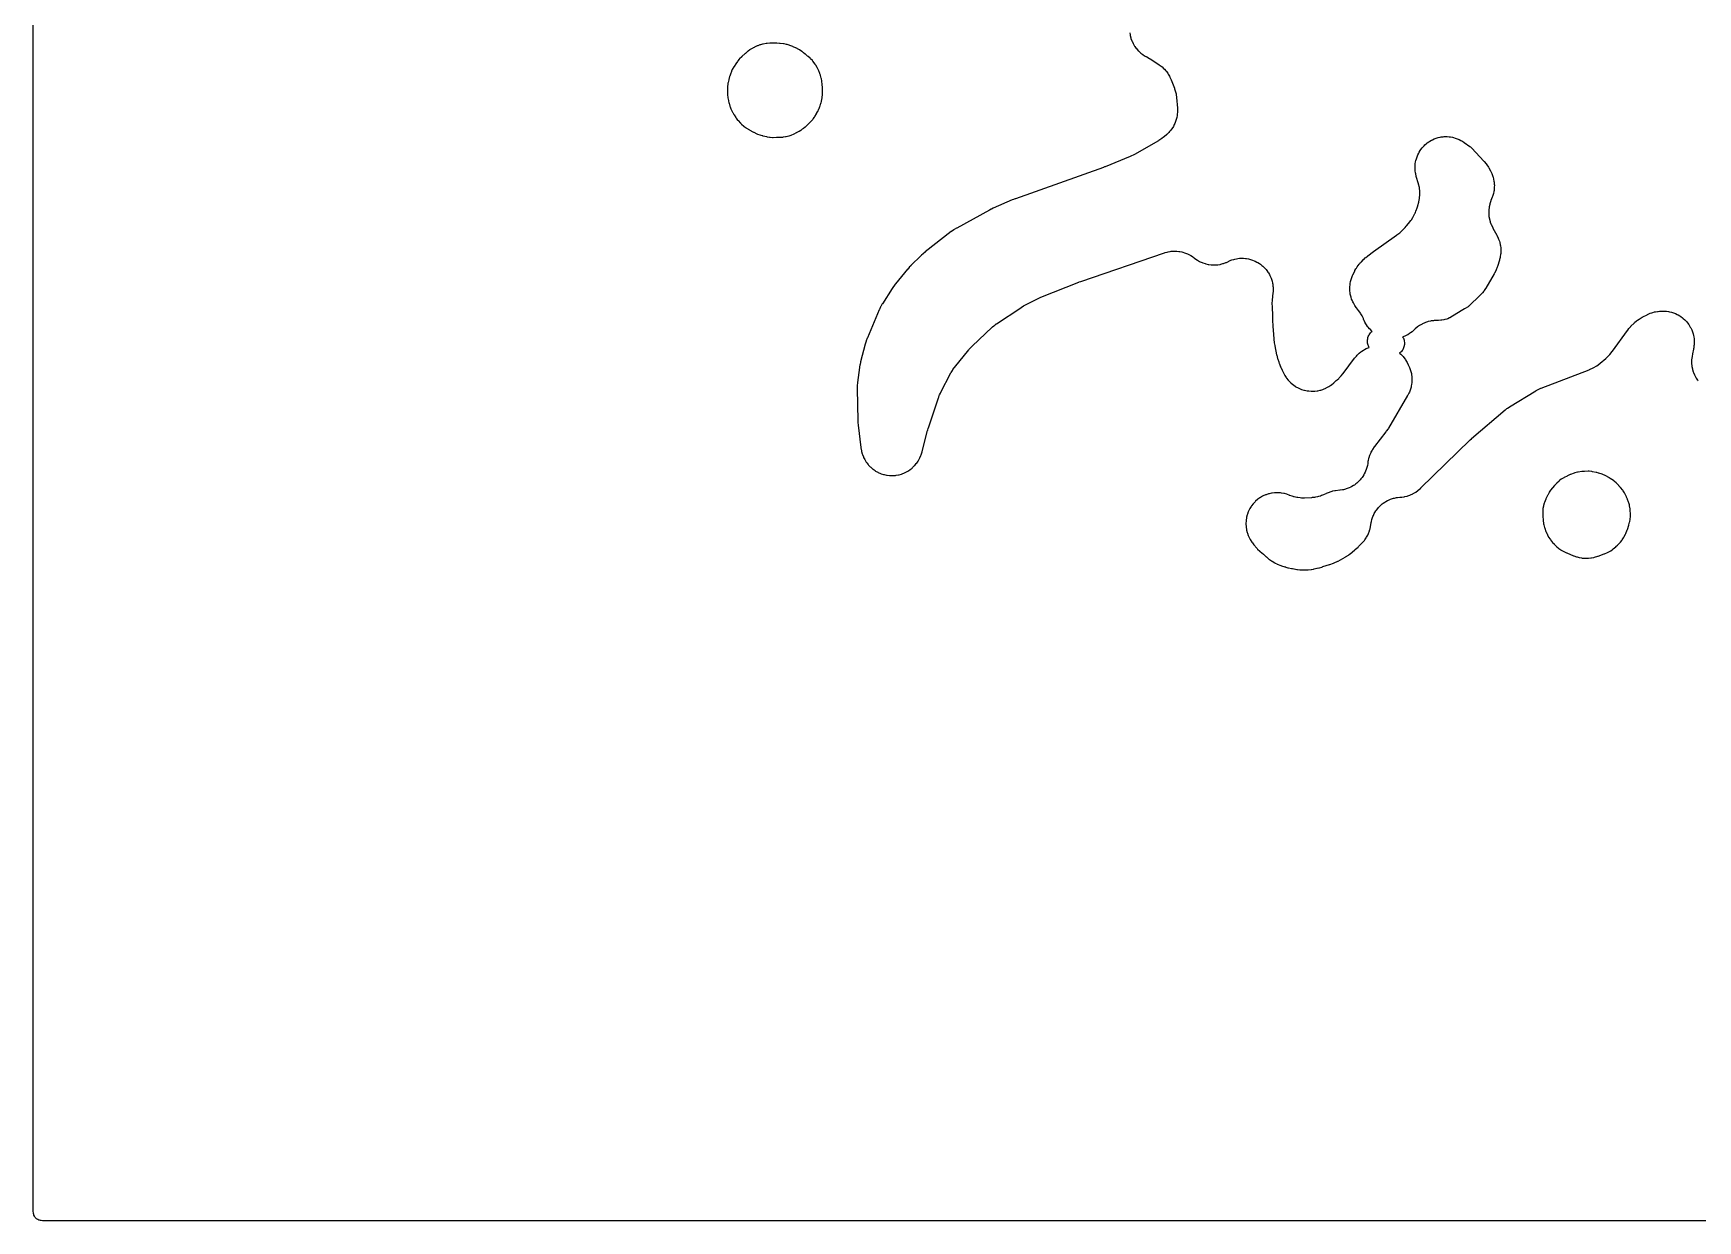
# Model space of a CAD drawing. Header units: millimetres. Extents: x 0 to 300, y 0 to 300.
# Drawn here: x -0.1 to 150, y -0.1 to 107 of the extents above; entities that cross this region are included whole.
import ezdxf

# ---------------------------------------------------------------- set-up
doc = ezdxf.new("R2010")
doc.units = ezdxf.units.MM
doc.layers.add('CUT', color=7, linetype='CONTINUOUS')

msp = doc.modelspace()

# ---------------------------------------------------------------- linework, layer by layer
at = {"layer": 'CUT'}
for points in [[(299.2289, -0.05), (0.7696, -0.05), (0.6717, -0.0452), (0.5941, -0.0337), (0.5181, -0.0146), (0.4442, 0.0118), (0.3733, 0.0453), (0.3061, 0.0856), (0.2431, 0.1323), (0.185, 0.185), (0.1323, 0.2431), (0.0856, 0.3061), (0.0453, 0.3733), (0.0118, 0.4442), (-0.0146, 0.5181), (-0.0337, 0.5941), (-0.0452, 0.6717), (-0.05, 0.7696), (-0.05, 299.2304)], [(98.7978, 107.0461), (98.8288, 106.8406), (98.841, 106.7801), (98.8917, 106.5785), (98.9096, 106.5194), (98.9795, 106.3237), (99.003, 106.2666), (99.0914, 106.0785), (99.1203, 106.024), (99.2264, 105.8453), (99.2604, 105.7938), (99.3832, 105.6261), (99.4221, 105.5782), (99.5605, 105.4231), (99.6037, 105.3791), (99.7564, 105.2381), (99.8037, 105.1984), (99.9693, 105.0728), (100.0201, 105.0379), (100.197, 104.9287), (100.2511, 104.8989), (100.2796, 104.8849), (100.3309, 104.8577), (100.575, 104.719), (100.6246, 104.6888), (101.4125, 104.1754), (101.4536, 104.1471), (101.6281, 104.02), (101.7055, 103.9573), (101.8473, 103.8295), (101.9178, 103.759), (102.0456, 103.6172), (102.1084, 103.5398), (102.2209, 103.3855), (102.2753, 103.3021), (102.3712, 103.1369), (102.4166, 103.0483), (102.5051, 102.8513), (102.5243, 102.8053), (102.8248, 102.0309), (102.8405, 101.9873), (102.904, 101.7967), (102.9291, 101.7074), (102.9687, 101.5342), (102.985, 101.4429), (103.0108, 101.2437), (103.0156, 101.1975), (103.0922, 100.2434), (103.0949, 100.1938), (103.101, 99.9786), (103.0987, 99.8792), (103.0844, 99.6893), (103.0718, 99.5908), (103.0379, 99.4034), (103.0152, 99.3066), (102.9622, 99.1238), (102.9296, 99.0299), (102.8579, 98.8535), (102.8157, 98.7635), (102.7262, 98.5955), (102.675, 98.5103), (102.5685, 98.3524), (102.5088, 98.273), (102.3866, 98.127), (102.319, 98.0542), (102.1645, 97.9042), (102.1279, 97.8705), (101.8865, 97.6594), (101.8492, 97.6283), (101.684, 97.498), (101.6048, 97.4418), (101.4273, 97.3288), (101.3857, 97.3038), (99.2176, 96.0733), (99.1641, 96.0452), (98.9016, 95.9174), (98.8465, 95.8926), (96.5774, 94.9593), (96.5706, 94.9565), (96.5452, 94.9463), (96.5238, 94.9379), (96.4519, 94.911), (96.4363, 94.9053), (88.4898, 92.0814), (88.4796, 92.0777), (88.3551, 92.0311), (88.3337, 92.0226), (88.2213, 91.9759), (88.211, 91.9714), (86.4917, 91.2204), (86.4786, 91.2145), (86.3323, 91.1466), (86.3067, 91.1341), (86.1636, 91.0598), (86.151, 91.053), (83.2028, 89.4383), (83.1803, 89.4254), (82.9714, 89.2998), (82.9283, 89.2714), (82.7302, 89.1293), (82.7095, 89.1138), (80.3677, 87.2864), (80.3536, 87.275), (80.1956, 87.1444), (80.1683, 87.1205), (80.0181, 86.9812), (80.0049, 86.9687), (79.0693, 86.0506), (79.0574, 86.0386), (78.9247, 85.9013), (78.9019, 85.8764), (78.7767, 85.7324), (78.7657, 85.7195), (77.6737, 84.3945), (77.6616, 84.3793), (77.5272, 84.2059), (77.5044, 84.1745), (77.3809, 83.9932), (77.3702, 83.977), (76.4993, 82.6124), (76.4852, 82.5893), (76.357, 82.3683), (76.3318, 82.3203), (76.2228, 82.0893), (76.2118, 82.0646), (75.1467, 79.5362), (75.1381, 79.5148), (75.0458, 79.2715), (75.031, 79.2278), (74.9564, 78.9785), (74.9502, 78.9563), (74.5385, 77.3754), (74.5338, 77.3563), (74.4844, 77.1393), (74.4768, 77.1007), (74.4408, 76.8811), (74.438, 76.8616), (74.2577, 75.5007), (74.2549, 75.4765), (74.2334, 75.2478), (74.2307, 75.1992), (74.2267, 74.9695), (74.2267, 74.9452), (74.2852, 72.0965), (74.2857, 72.0805), (74.2939, 71.8997), (74.2962, 71.8678), (74.3135, 71.6876), (74.3152, 71.6716), (74.5584, 69.6645), (74.563, 69.6332), (74.6134, 69.3394), (74.6272, 69.2777), (74.6837, 69.0724), (74.7035, 69.0123), (74.78, 68.8136), (74.8056, 68.7558), (74.9014, 68.5656), (74.9326, 68.5106), (75.0467, 68.3308), (75.0831, 68.2791), (75.2144, 68.1114), (75.2558, 68.0636), (75.4029, 67.9097), (75.4488, 67.8662), (75.6105, 67.7275), (75.6604, 67.6888), (75.835, 67.5668), (75.8885, 67.5331), (76.0742, 67.4289), (76.1308, 67.4007), (76.3259, 67.3154), (76.385, 67.2929), (76.5876, 67.2272), (76.6486, 67.2107), (76.8566, 67.1652), (76.919, 67.1548), (77.1305, 67.1302), (77.1936, 67.126), (77.4065, 67.1223), (77.4697, 67.1243), (77.682, 67.1417), (77.7447, 67.1499), (77.9542, 67.1881), (78.0157, 67.2025), (78.2204, 67.2612), (78.2803, 67.2816), (78.4782, 67.3602), (78.5357, 67.3864), (78.7249, 67.4842), (78.7796, 67.5159), (78.9582, 67.6319), (79.0095, 67.6689), (79.1758, 67.8019), (79.2232, 67.8437), (79.3756, 67.9925), (79.4186, 68.0388), (79.5555, 68.2019), (79.5938, 68.2522), (79.714, 68.428), (79.747, 68.4819), (79.8493, 68.6687), (79.8769, 68.7256), (79.9603, 68.9216), (79.9821, 68.9809), (80.0712, 69.2653), (80.0798, 69.2957), (80.5724, 71.1933), (80.5817, 71.2268), (80.6297, 71.3875), (80.6402, 71.4206), (81.5614, 74.143), (81.5738, 74.1775), (81.6306, 74.3263), (81.6594, 74.394), (81.7275, 74.538), (81.7438, 74.5709), (82.6787, 76.369), (82.7018, 76.4108), (82.8061, 76.5891), (82.8582, 76.6689), (82.9797, 76.836), (83.0087, 76.8739), (84.2835, 78.4559), (84.3262, 78.5054), (84.5404, 78.7371), (84.5864, 78.7835), (86.3961, 80.491), (86.4261, 80.5182), (86.5583, 80.6328), (86.6215, 80.6831), (86.7629, 80.7862), (86.7961, 80.8094), (88.9635, 82.2543), (89.0088, 82.2827), (89.2314, 82.4137), (89.2781, 82.4396), (90.4885, 83.0645), (90.5299, 83.0846), (90.732, 83.177), (90.7743, 83.1951), (94.2087, 84.5698), (94.2325, 84.5789), (94.3481, 84.6217), (94.3722, 84.6302), (101.9407, 87.2023), (101.9841, 87.2159), (102.1736, 87.2704), (102.2621, 87.2914), (102.4335, 87.3235), (102.5236, 87.3361), (102.6973, 87.3518), (102.7882, 87.3557), (102.9626, 87.355), (103.0534, 87.3503), (103.2269, 87.333), (103.317, 87.3197), (103.488, 87.2861), (103.5764, 87.2643), (103.7435, 87.2146), (103.8294, 87.1846), (103.9911, 87.1193), (104.0738, 87.0813), (104.2286, 87.001), (104.3073, 86.9553), (104.4537, 86.8607), (104.5278, 86.8078), (104.6079, 86.7446), (104.6333, 86.7255), (104.8568, 86.5664), (104.9091, 86.5329), (105.0906, 86.4286), (105.1459, 86.4003), (105.3367, 86.3141), (105.3945, 86.2913), (105.5927, 86.2241), (105.6524, 86.207), (105.8562, 86.1592), (105.9173, 86.148), (106.1247, 86.1203), (106.1866, 86.115), (106.3958, 86.1075), (106.4579, 86.1083), (106.6668, 86.1211), (106.7286, 86.128), (106.9353, 86.161), (106.9961, 86.1737), (107.1986, 86.2266), (107.2578, 86.2452), (107.4543, 86.3175), (107.5115, 86.3418), (107.688, 86.427), (107.7302, 86.4461), (107.9151, 86.5246), (108.0021, 86.5566), (108.1715, 86.6099), (108.2612, 86.6335), (108.435, 86.6702), (108.5265, 86.6849), (108.703, 86.7047), (108.7956, 86.7106), (108.9732, 86.7132), (109.0658, 86.7101), (109.2429, 86.6956), (109.3348, 86.6836), (109.5096, 86.6521), (109.6, 86.6312), (109.7709, 86.583), (109.8588, 86.5536), (110.0243, 86.489), (110.109, 86.4513), (110.2675, 86.3711), (110.3481, 86.3253), (110.4982, 86.2302), (110.574, 86.1769), (110.7141, 86.0677), (110.7845, 86.0073), (110.9134, 85.8852), (110.9776, 85.8183), (111.0942, 85.6843), (111.1516, 85.6115), (111.2547, 85.4668), (111.3049, 85.3888), (111.3936, 85.2349), (111.4359, 85.1525), (111.5093, 84.9907), (111.5435, 84.9046), (111.601, 84.7365), (111.6268, 84.6474), (111.6678, 84.4746), (111.6848, 84.3834), (111.7089, 84.2075), (111.7171, 84.1151), (111.7241, 83.9376), (111.7233, 83.8449), (111.7119, 83.6444), (111.7081, 83.5982), (111.6378, 82.9327), (111.6356, 82.9064), (111.6196, 82.6579), (111.6184, 82.6052), (111.623, 82.3563), (111.6241, 82.3299), (111.6718, 81.5316), (111.6629, 81.2925), (111.6625, 81.2678), (111.6628, 81.035), (111.6648, 80.9857), (111.683, 80.7536), (111.6854, 80.729), (111.7022, 80.5869), (111.7031, 80.5714), (111.7049, 80.549), (111.7712, 79.8703), (111.7991, 79.4032), (111.8008, 79.3812), (111.8244, 79.1319), (111.8301, 79.0879), (111.8709, 78.8409), (111.8749, 78.8191), (112.037, 78.0121), (112.0446, 77.979), (112.1243, 77.6686), (112.1446, 77.6037), (112.2293, 77.3772), (112.2763, 77.2318), (112.2958, 77.1794), (112.3985, 76.9366), (112.4099, 76.9111), (112.4319, 76.865), (112.44, 76.843), (112.5309, 76.6322), (112.5612, 76.5712), (112.6325, 76.4447), (112.7557, 76.1972), (112.7877, 76.1404), (112.905, 75.9547), (112.9427, 75.9014), (113.0798, 75.7267), (113.122, 75.6782), (113.2814, 75.5125), (113.3292, 75.4677), (113.4943, 75.328), (113.5459, 75.2887), (113.7258, 75.1653), (113.781, 75.1314), (113.9726, 75.0268), (114.0309, 74.9987), (114.232, 74.914), (114.2929, 74.892), (114.5016, 74.8281), (114.5644, 74.8122), (114.7784, 74.7698), (114.8425, 74.7604), (114.887, 74.7562), (114.9345, 74.7498), (115.1427, 74.732), (115.2047, 74.7297), (115.4137, 74.7321), (115.4756, 74.7359), (115.6833, 74.7585), (115.7446, 74.7682), (115.9492, 74.8109), (116.0092, 74.8265), (116.2087, 74.8887), (116.2669, 74.9101), (116.4594, 74.9914), (116.5153, 75.0182), (116.6991, 75.1178), (116.7521, 75.1499), (116.9254, 75.2668), (116.9751, 75.3039), (117.2005, 75.4902), (117.224, 75.5105), (117.3872, 75.6593), (117.4057, 75.6768), (117.4939, 75.7639), (117.6372, 75.8866), (117.6779, 75.9247), (117.8094, 76.059), (117.8467, 76.1005), (118.0137, 76.3036), (118.0309, 76.3256), (119.0605, 77.6957), (119.0904, 77.7335), (119.224, 77.8938), (119.2893, 77.9646), (119.421, 78.0939), (119.4931, 78.1578), (119.6371, 78.2732), (119.7152, 78.3295), (119.8701, 78.4299), (119.9534, 78.4782), (120.1176, 78.5625), (120.2054, 78.6022), (120.3772, 78.6696), (120.3899, 78.6739), (120.3575, 78.7229), (120.314, 78.8049), (120.2787, 78.8908), (120.2518, 78.9796), (120.2336, 79.0706), (120.2243, 79.1629), (120.224, 79.2557), (120.2326, 79.3481), (120.2501, 79.4393), (120.2526, 79.4493), (120.2547, 79.4645), (120.2548, 79.4645), (120.2551, 79.4675), (120.2733, 79.5606), (120.3007, 79.6514), (120.3369, 79.7392), (120.3815, 79.8229), (120.4342, 79.9018), (120.4945, 79.9751), (120.5616, 80.0421), (120.6351, 80.1021), (120.6607, 80.1191), (120.6238, 80.1504), (120.4891, 80.2769), (120.4222, 80.3463), (120.301, 80.4857), (120.2414, 80.5615), (120.1347, 80.7123), (120.083, 80.7937), (119.992, 80.9545), (119.9487, 81.0407), (119.9376, 81.0659), (119.9348, 81.072), (119.883, 81.2222), (119.8602, 81.2791), (119.7747, 81.4667), (119.7466, 81.5212), (119.6435, 81.6998), (119.6104, 81.7513), (119.4428, 81.9864), (119.4245, 82.0109), (119.2473, 82.2359), (119.2183, 82.2747), (119.0971, 82.4457), (119.0451, 82.5274), (118.9537, 82.6887), (118.9103, 82.7752), (118.8355, 82.9448), (118.801, 83.0353), (118.7437, 83.2116), (118.7185, 83.305), (118.6793, 83.4863), (118.6636, 83.5818), (118.6428, 83.766), (118.6369, 83.8626), (118.6347, 84.048), (118.6385, 84.1447), (118.6551, 84.3294), (118.6686, 84.4252), (118.7036, 84.6073), (118.7267, 84.7013), (118.78, 84.8789), (118.8124, 84.9701), (118.8925, 85.1638), (118.9121, 85.2081), (119.0792, 85.5608), (119.0979, 85.5981), (119.1822, 85.7577), (119.2242, 85.8296), (119.2849, 85.9237), (119.3744, 86.0518), (119.4694, 86.1743), (119.4957, 86.2067), (119.543, 86.2625), (119.5763, 86.2882), (119.588, 86.2964), (119.6417, 86.3381), (119.6907, 86.3853), (119.8768, 86.585), (119.9047, 86.6137), (120.0282, 86.7356), (120.0875, 86.7894), (120.2207, 86.9005), (120.252, 86.9255), (120.7623, 87.3163), (122.8587, 88.7889), (122.8871, 88.8101), (123.1495, 89.017), (123.2026, 89.0639), (123.4404, 89.2985), (123.465, 89.324), (123.6124, 89.4866), (123.7162, 89.595), (123.7515, 89.6352), (123.7859, 89.6778), (123.9113, 89.8159), (123.935, 89.8437), (124.1515, 90.1116), (124.1941, 90.1709), (124.3259, 90.3786), (124.3615, 90.4424), (124.5117, 90.7523), (124.5267, 90.7857), (124.5344, 90.8041), (124.5447, 90.8307), (124.5882, 90.9499), (124.6491, 91.0921), (124.6714, 91.1523), (124.762, 91.4407), (124.7708, 91.4715), (124.8457, 91.7595), (124.8535, 91.7931), (124.9182, 92.1114), (124.9283, 92.1795), (124.9498, 92.4105), (124.9525, 92.4794), (124.949, 92.7114), (124.9443, 92.7801), (124.9159, 93.0103), (124.9038, 93.0782), (124.8297, 93.3944), (124.8209, 93.4277), (124.6327, 94.072), (124.6206, 94.1179), (124.5728, 94.3176), (124.5553, 94.4108), (124.5307, 94.5908), (124.5225, 94.6852), (124.5158, 94.8667), (124.5169, 94.9615), (124.5281, 95.1428), (124.5386, 95.2371), (124.5677, 95.4164), (124.5874, 95.5091), (124.634, 95.6847), (124.6628, 95.775), (124.7265, 95.9451), (124.7641, 96.0321), (124.8442, 96.1952), (124.8902, 96.2781), (124.986, 96.4324), (125.04, 96.5103), (125.1505, 96.6544), (125.2119, 96.7267), (125.3362, 96.8592), (125.4044, 96.925), (125.5411, 97.0446), (125.6155, 97.1034), (125.7633, 97.209), (125.8431, 97.2601), (126.0007, 97.3505), (126.0851, 97.3936), (126.2508, 97.468), (126.3391, 97.5026), (126.5113, 97.5603), (126.6026, 97.5859), (126.7797, 97.6264), (126.873, 97.6429), (127.0533, 97.6657), (127.1478, 97.6729), (127.3294, 97.6778), (127.4241, 97.6756), (127.6053, 97.6626), (127.6994, 97.6511), (127.8784, 97.6203), (127.9709, 97.5996), (128.146, 97.5512), (128.2361, 97.5215), (128.4055, 97.4561), (128.4922, 97.4176), (128.6543, 97.3358), (128.7368, 97.289), (128.9101, 97.1788), (128.9495, 97.1524), (129.47, 96.7844), (129.515, 96.7506), (129.5686, 96.7078), (129.6079, 96.6689), (129.6358, 96.6401), (130.7216, 95.4709), (130.7601, 95.4267), (130.9211, 95.2306), (130.9898, 95.1357), (131.1239, 94.9241), (131.1609, 94.8612), (131.3155, 94.5811), (131.3376, 94.5386), (131.4285, 94.3524), (131.4661, 94.2645), (131.5298, 94.0926), (131.551, 94.0253), (131.5631, 93.9836), (131.5953, 93.8601), (131.6001, 93.8399), (131.6336, 93.6609), (131.6464, 93.5667), (131.6619, 93.3852), (131.6653, 93.2903), (131.6629, 93.1082), (131.6569, 93.0133), (131.6365, 92.8324), (131.6211, 92.7386), (131.5829, 92.5605), (131.5583, 92.4687), (131.4954, 92.2727), (131.4797, 92.2278), (131.3601, 91.9101), (131.35, 91.8812), (131.2612, 91.6061), (131.2452, 91.5469), (131.2008, 91.3452), (131.1905, 91.2847), (131.1657, 91.0797), (131.1612, 91.0186), (131.1561, 90.8121), (131.1575, 90.7508), (131.1722, 90.5448), (131.1795, 90.4839), (131.2138, 90.2802), (131.2269, 90.2203), (131.2805, 90.0209), (131.2992, 89.9625), (131.3717, 89.7691), (131.3959, 89.7128), (131.5228, 89.4531), (131.5369, 89.4259), (131.8895, 88.784), (131.9138, 88.7368), (132.0131, 88.5294), (132.0537, 88.4313), (132.1208, 88.2393), (132.1502, 88.1373), (132.1982, 87.9281), (132.2153, 87.8314), (132.2372, 87.6549), (132.244, 87.5648), (132.2491, 87.3918), (132.2474, 87.3014), (132.2362, 87.1287), (132.2261, 87.0389), (132.1986, 86.8679), (132.1801, 86.7795), (132.131, 86.59), (132.1186, 86.5465), (131.9359, 85.9568), (131.9179, 85.9043), (131.8338, 85.6795), (131.789, 85.5782), (131.6795, 85.3646), (131.6528, 85.316), (130.8852, 84.0106), (130.8618, 83.9729), (130.7571, 83.8123), (130.7054, 83.7405), (130.6001, 83.6075), (130.542, 83.5407), (130.4096, 83.402), (130.3783, 83.3707), (129.3571, 82.3952), (129.3138, 82.3563), (129.2968, 82.3419), (128.9644, 82.1392), (128.836, 82.0609), (128.673, 81.9615), (127.6419, 81.3326), (127.6286, 81.3266), (127.4613, 81.2611), (127.3724, 81.2312), (127.1995, 81.1823), (127.1081, 81.1612), (126.9313, 81.1295), (126.8383, 81.1174), (126.6358, 81.1012), (126.5889, 81.0986), (126.2312, 81.0874), (126.1685, 81.0824), (125.966, 81.056), (125.9054, 81.0451), (125.7031, 80.9986), (125.6437, 80.982), (125.4468, 80.9163), (125.3894, 80.894), (125.1997, 80.8096), (125.1447, 80.7819), (124.964, 80.6797), (124.9119, 80.6468), (124.7418, 80.5277), (124.6931, 80.4899), (124.5353, 80.355), (124.5124, 80.3344), (124.504, 80.3265), (124.4934, 80.3163), (124.4691, 80.2923), (124.3168, 80.1494), (124.2432, 80.0871), (124.0965, 79.9748), (124.0171, 79.9202), (123.8598, 79.8232), (123.7753, 79.7768), (123.6091, 79.6961), (123.5204, 79.6584), (123.393, 79.6117), (123.4148, 79.5804), (123.4615, 79.4968), (123.4997, 79.409), (123.5289, 79.3179), (123.5488, 79.2243), (123.5594, 79.1291), (123.5604, 79.0334), (123.5519, 78.938), (123.534, 78.844), (123.5319, 78.8353), (123.5297, 78.8202), (123.5297, 78.8196), (123.5119, 78.727), (123.4852, 78.6366), (123.4497, 78.5492), (123.4058, 78.4658), (123.354, 78.387), (123.2946, 78.3137), (123.2284, 78.2466), (123.1559, 78.1863), (123.1244, 78.165), (123.2475, 78.0549), (123.3159, 77.9871), (123.4404, 77.8508), (123.5017, 77.7766), (123.6119, 77.6285), (123.6654, 77.5485), (123.7602, 77.3901), (123.8055, 77.3051), (123.8777, 77.1513), (123.8909, 77.1248), (123.9059, 77.0964), (123.9276, 77.0526), (124.0166, 76.8606), (124.0532, 76.7699), (124.1142, 76.593), (124.1414, 76.4992), (124.1842, 76.3169), (124.2016, 76.2208), (124.2256, 76.0352), (124.2332, 75.9378), (124.2383, 75.7506), (124.2359, 75.653), (124.2219, 75.4663), (124.2096, 75.3694), (124.1767, 75.1851), (124.1547, 75.09), (124.1032, 74.91), (124.0716, 74.8175), (124.0021, 74.6437), (123.9612, 74.555), (123.8631, 74.3675), (123.8393, 74.3248), (122.1113, 71.397), (122.0802, 71.3478), (121.9229, 71.1148), (121.8889, 71.0676), (120.8629, 69.7303), (120.8446, 69.7053), (120.6784, 69.4655), (120.6457, 69.413), (120.544, 69.231), (120.5165, 69.1756), (120.4329, 68.9847), (120.4109, 68.9268), (120.3461, 68.7287), (120.3298, 68.669), (120.2844, 68.4656), (120.2739, 68.4046), (120.2568, 68.2656), (120.25, 68.2198), (120.216, 68.0223), (120.1959, 67.9319), (120.1491, 67.7609), (120.1204, 67.673), (120.0573, 67.5073), (120.0203, 67.4225), (119.9416, 67.2636), (119.8965, 67.1828), (119.8029, 67.0322), (119.7503, 66.9561), (119.6425, 66.8152), (119.5828, 66.7445), (119.4621, 66.6147), (119.3958, 66.5501), (119.2631, 66.4325), (119.191, 66.3746), (119.0476, 66.2703), (118.9702, 66.2196), (118.8174, 66.1297), (118.7355, 66.0866), (118.5747, 66.0118), (118.489, 65.9768), (118.3218, 65.9179), (118.2332, 65.8913), (118.0611, 65.8487), (117.9703, 65.8308), (117.772, 65.8016), (117.726, 65.796), (117.3577, 65.7597), (117.2936, 65.7501), (117.0898, 65.7089), (117.0287, 65.6934), (116.8255, 65.631), (116.7661, 65.6095), (116.4917, 65.4946), (116.4629, 65.4817), (116.3146, 65.4107), (116.271, 65.3912), (116.08, 65.3113), (115.9901, 65.2789), (115.815, 65.2253), (115.7223, 65.202), (115.5427, 65.1662), (115.4481, 65.1522), (115.2421, 65.132), (115.1944, 65.1286), (114.5529, 65.0981), (114.4996, 65.097), (114.2689, 65.0989), (114.1627, 65.1056), (113.9601, 65.1298), (113.8552, 65.1483), (113.6306, 65.2009), (113.5791, 65.2145), (113.5751, 65.2157), (113.5431, 65.2242), (113.528, 65.2278), (113.4376, 65.254), (113.2397, 65.3222), (113.2262, 65.3269), (113.2245, 65.3276), (113.193, 65.3396), (113.182, 65.344), (113.007, 65.4144), (112.9456, 65.4355), (112.7388, 65.4951), (112.6765, 65.5098), (112.4644, 65.5485), (112.401, 65.5569), (112.1861, 65.5742), (112.1221, 65.5762), (111.9065, 65.572), (111.8427, 65.5676), (111.6286, 65.5419), (111.5655, 65.5311), (111.3551, 65.4841), (111.2934, 65.4671), (111.0887, 65.3993), (111.029, 65.3762), (110.8321, 65.2884), (110.775, 65.2594), (110.5879, 65.1523), (110.534, 65.1178), (110.3585, 64.9926), (110.3083, 64.9528), (110.1462, 64.8107), (110.1002, 64.7661), (109.9531, 64.6085), (109.9118, 64.5596), (109.7812, 64.3881), (109.745, 64.3353), (109.6322, 64.1516), (109.6014, 64.0954), (109.5075, 63.9013), (109.4825, 63.8424), (109.4085, 63.6399), (109.3895, 63.5788), (109.336, 63.3699), (109.3233, 63.3072), (109.2909, 63.094), (109.2845, 63.0303), (109.2736, 62.815), (109.2736, 62.751), (109.2843, 62.5357), (109.2906, 62.472), (109.3228, 62.2588), (109.3355, 62.196), (109.3887, 61.9871), (109.4076, 61.926), (109.4815, 61.7234), (109.5064, 61.6644), (109.6261, 61.4166), (109.6577, 61.3588), (109.8124, 61.1082), (109.851, 61.0524), (109.9907, 60.8719), (110.035, 60.8206), (110.0524, 60.8025), (110.0963, 60.7426), (110.1357, 60.6941), (110.276, 60.5375), (110.3199, 60.4931), (110.5368, 60.2941), (110.5603, 60.2735), (110.8456, 60.0363), (111.0925, 59.8049), (111.1161, 59.7838), (111.3433, 59.591), (111.3935, 59.5525), (111.5687, 59.4315), (111.6224, 59.3981), (111.883, 59.2537), (111.911, 59.2391), (112.0633, 59.1642), (112.096, 59.1493), (112.4075, 59.0174), (112.475, 58.9932), (112.7713, 58.9053), (112.8263, 58.8843), (112.8793, 58.8667), (113.0602, 58.8153), (113.1145, 58.8024), (113.3729, 58.7529), (113.4004, 58.7482), (113.4623, 58.7391), (113.5801, 58.7112), (113.6081, 58.7053), (113.8729, 58.655), (113.9295, 58.6468), (114.1211, 58.6279), (114.1782, 58.6249), (114.4477, 58.6225), (114.4763, 58.6228), (114.8682, 58.6368), (114.8945, 58.6383), (115.142, 58.6574), (115.1943, 58.6636), (115.3695, 58.6917), (115.4211, 58.7022), (115.6622, 58.7616), (115.6876, 58.7684), (115.7052, 58.7735), (115.8436, 58.8016), (115.9034, 58.8169), (116.1022, 58.8778), (116.1603, 58.8987), (116.2152, 58.9216), (116.8145, 59.0956), (116.8492, 59.1067), (117.1729, 59.2211), (117.2401, 59.2492), (117.5487, 59.3996), (117.581, 59.4164), (118.2034, 59.7649), (118.2332, 59.7826), (118.5092, 59.9574), (118.5656, 59.9976), (118.8211, 60.2011), (118.8476, 60.2234), (119.0923, 60.4412), (119.1295, 60.4696), (119.1542, 60.4894), (119.3822, 60.6821), (119.4285, 60.7254), (119.533, 60.8331), (119.5448, 60.8436), (119.5679, 60.8652), (119.7802, 61.0737), (119.823, 61.12), (119.9592, 61.2832), (119.9972, 61.3336), (120.1168, 61.5093), (120.1496, 61.5632), (120.2513, 61.7499), (120.2787, 61.8067), (120.3614, 62.0025), (120.3831, 62.0618), (120.4462, 62.2648), (120.4619, 62.3259), (120.5047, 62.5341), (120.5143, 62.5965), (120.5188, 62.6395), (120.5251, 62.6878), (120.5576, 62.8959), (120.5774, 62.9912), (120.6246, 63.1714), (120.654, 63.2641), (120.7191, 63.4387), (120.7577, 63.5279), (120.8403, 63.695), (120.8877, 63.7799), (120.9867, 63.9378), (121.0425, 64.0174), (121.1569, 64.1644), (121.2205, 64.2381), (121.3492, 64.3727), (121.4199, 64.4395), (121.5616, 64.5605), (121.6387, 64.6198), (121.792, 64.7258), (121.8746, 64.777), (122.0378, 64.867), (122.1253, 64.9096), (122.2967, 64.9825), (122.388, 65.016), (122.5659, 65.0713), (122.6602, 65.0954), (122.8428, 65.1324), (122.939, 65.1468), (123.1486, 65.1675), (123.1971, 65.171), (123.2709, 65.1746), (123.3325, 65.1805), (123.5388, 65.2105), (123.5995, 65.2223), (123.8019, 65.2721), (123.8612, 65.2898), (124.0579, 65.3588), (124.1152, 65.3822), (124.3043, 65.4699), (124.3591, 65.4986), (124.5388, 65.6042), (124.5905, 65.6381), (124.7592, 65.7606), (124.8075, 65.7993), (125.0259, 65.9927), (125.0486, 66.0138), (129.4544, 70.3121), (129.4782, 70.3346), (129.5955, 70.4415), (129.6202, 70.4631), (132.642, 73.0325), (132.6712, 73.0564), (132.7996, 73.1571), (132.8606, 73.2013), (132.9965, 73.2917), (133.0283, 73.3119), (135.4084, 74.7635), (135.446, 74.7852), (135.6109, 74.8758), (135.6888, 74.9142), (135.8612, 74.9895), (135.9014, 75.006), (140.225, 76.6663), (140.2582, 76.6801), (140.5673, 76.8192), (140.6311, 76.8523), (140.8393, 76.9758), (140.8989, 77.0159), (141.1692, 77.2203), (141.1972, 77.2428), (141.7195, 77.6861), (141.7482, 77.712), (142.0109, 77.9639), (142.0633, 78.0206), (142.2938, 78.3022), (142.3173, 78.3328), (143.6747, 80.2122), (143.6974, 80.2424), (143.7983, 80.3712), (143.8472, 80.4287), (143.9579, 80.5491), (143.984, 80.5764), (144.2785, 80.8724), (144.3155, 80.9076), (144.4795, 81.0558), (144.5588, 81.1201), (144.7169, 81.2351), (144.8026, 81.2906), (144.9942, 81.4008), (145.0391, 81.4251), (145.4288, 81.6224), (145.4677, 81.6411), (145.6383, 81.718), (145.7186, 81.75), (145.8749, 81.8042), (145.9577, 81.8288), (146.1183, 81.8687), (146.203, 81.8858), (146.3879, 81.9144), (146.4308, 81.9201), (146.5592, 81.9341), (146.6066, 81.9381), (146.8123, 81.9503), (146.9074, 81.9512), (147.0895, 81.9439), (147.1843, 81.9354), (147.3648, 81.9101), (147.4582, 81.8923), (147.6353, 81.8493), (147.7265, 81.8223), (147.8985, 81.7619), (147.9866, 81.726), (148.1517, 81.649), (148.2358, 81.6045), (148.3926, 81.5115), (148.4718, 81.4589), (148.6186, 81.3509), (148.6923, 81.2907), (148.8276, 81.1686), (148.895, 81.1015), (149.0176, 80.9666), (149.078, 80.8931), (149.1866, 80.7468), (149.2394, 80.6677), (149.333, 80.5113), (149.3778, 80.4274), (149.4555, 80.2625), (149.4917, 80.1745), (149.5526, 80.0028), (149.58, 79.9117), (149.6236, 79.7347), (149.6418, 79.6413), (149.6678, 79.4609), (149.6766, 79.3662), (149.6846, 79.1842), (149.684, 79.089), (149.6739, 78.9071), (149.6639, 78.8125), (149.6358, 78.6324), (149.6165, 78.5392), (149.6144, 78.531), (149.6075, 78.5014), (149.5226, 78.0961), (149.517, 78.0656), (149.4904, 77.8981), (149.4861, 77.8664), (149.4537, 77.5669), (149.45, 77.5031), (149.4483, 77.2879), (149.451, 77.2241), (149.4707, 77.0098), (149.4797, 76.9465), (149.5207, 76.7353), (149.536, 76.6732), (149.5979, 76.4671), (149.6193, 76.4069), (149.7014, 76.208), (149.7287, 76.1502), (149.8303, 75.9605), (149.8632, 75.9057), (149.9831, 75.7271), (150.0214, 75.6759)]]:
    msp.add_lwpolyline(points, dxfattribs=at)
for points in [[(63.279, 99.3869), (63.3153, 99.3349), (63.4463, 99.166), (63.4877, 99.1178), (63.6935, 98.9008), (63.7159, 98.8783), (63.7774, 98.8196), (63.7987, 98.8002), (64.003, 98.6219), (64.048, 98.5861), (64.2048, 98.4724), (64.2529, 98.4407), (64.3761, 98.3673), (64.4113, 98.3437), (64.6667, 98.1908), (64.6941, 98.1752), (64.8716, 98.0805), (64.9016, 98.0655), (65.1873, 97.9317), (65.2494, 97.9065), (65.4624, 97.8328), (65.5267, 97.8142), (65.6466, 97.7863), (65.6609, 97.7809), (65.6912, 97.7705), (65.7316, 97.7577), (65.7617, 97.7489), (66.0479, 97.6734), (66.1093, 97.6604), (66.318, 97.6268), (66.3804, 97.6198), (66.5914, 97.6068), (66.6542, 97.606), (66.9499, 97.6168), (66.9812, 97.6187), (66.9898, 97.6194), (67.2144, 97.6219), (67.2438, 97.6229), (67.5207, 97.6388), (67.5793, 97.6448), (67.7752, 97.6743), (67.8329, 97.6857), (68.0508, 97.7392), (68.1042, 97.7548), (68.2824, 97.8155), (68.3314, 97.8344), (68.4937, 97.905), (68.5409, 97.9279), (68.7592, 98.0449), (68.782, 98.0578), (68.8112, 98.075), (68.9446, 98.1421), (68.9934, 98.1693), (69.1535, 98.2681), (69.1997, 98.2995), (69.2993, 98.3737), (69.3547, 98.4097), (69.4, 98.442), (69.5476, 98.5575), (69.5899, 98.5936), (69.7817, 98.7725), (69.8016, 98.7919), (69.8094, 98.7999), (69.8255, 98.8154), (69.8442, 98.8352), (70.0085, 99.0024), (70.0287, 99.0239), (70.2148, 99.2316), (70.2522, 99.2774), (70.3708, 99.4374), (70.4038, 99.4865), (70.5486, 99.7248), (70.5633, 99.7505), (70.6569, 99.9219), (70.6691, 99.9456), (70.7803, 100.1711), (70.8018, 100.2199), (70.8676, 100.3871), (70.885, 100.4375), (70.9571, 100.6783), (70.9643, 100.704), (71.0034, 100.8574), (71.0102, 100.8873), (71.0681, 101.1705), (71.0775, 101.2311), (71.0993, 101.4365), (71.1028, 101.4977), (71.1057, 101.7867), (71.1053, 101.8174), (71.0956, 102.071), (71.0939, 102.0996), (71.0716, 102.3687), (71.0688, 102.3905), (71.0687, 102.3921), (71.042, 102.6474), (71.034, 102.7013), (70.9995, 102.8815), (70.987, 102.9345), (70.9175, 103.1816), (70.9096, 103.2076), (70.8684, 103.3333), (70.8587, 103.3607), (70.7617, 103.6167), (70.7387, 103.67), (70.653, 103.8459), (70.6253, 103.8969), (70.4837, 104.1312), (70.4681, 104.1557), (70.4466, 104.1879), (70.4267, 104.216), (70.2319, 104.476), (70.1876, 104.5289), (70.0293, 104.6986), (69.9797, 104.7464), (69.804, 104.898), (69.7516, 104.9386), (69.7221, 104.9663), (69.586, 105.0837), (69.5442, 105.1168), (69.3887, 105.2299), (69.2834, 105.3183), (69.2281, 105.3598), (69.0346, 105.4894), (68.9751, 105.5247), (68.6862, 105.6759), (68.6552, 105.6911), (68.4576, 105.7812), (68.4294, 105.7932), (68.161, 105.9004), (68.1031, 105.9204), (67.905, 105.9783), (67.8454, 105.9927), (67.6426, 106.0313), (67.5819, 106.0399), (67.2942, 106.0667), (67.2637, 106.0688), (67.23, 106.0703), (67.2075, 106.0744), (66.9799, 106.1036), (66.9119, 106.1086), (66.6825, 106.1135), (66.6144, 106.1113), (66.4396, 106.0963), (66.4044, 106.0964), (66.3515, 106.0944), (66.1028, 106.0746), (66.0764, 106.072), (66.0464, 106.0684), (66.0175, 106.0642), (65.7456, 106.0185), (65.6885, 106.0062), (65.498, 105.956), (65.4422, 105.9386), (65.2571, 105.8712), (65.2032, 105.8487), (64.9538, 105.7312), (64.9277, 105.7182), (64.8349, 105.6691), (64.8107, 105.6557), (64.5855, 105.5239), (64.539, 105.4939), (64.3868, 105.3862), (64.343, 105.3523), (64.1439, 105.1838), (64.1231, 105.1654), (63.832, 104.8966), (63.812, 104.8774), (63.6275, 104.6915), (63.5901, 104.6504), (63.4702, 104.5067), (63.4366, 104.4625), (63.2869, 104.2476), (63.2716, 104.2245), (63.1291, 103.9996), (63.1129, 103.9726), (62.9667, 103.7147), (62.9384, 103.6585), (62.8525, 103.4648), (62.8299, 103.4061), (62.7369, 103.1246), (62.7277, 103.0945), (62.6514, 102.8186), (62.6448, 102.7927), (62.5878, 102.5468), (62.5779, 102.4942), (62.5519, 102.3157), (62.5464, 102.2625), (62.5311, 102.0105), (62.53, 101.9838), (62.5257, 101.753), (62.5257, 101.7258), (62.5317, 101.47), (62.5353, 101.4158), (62.5551, 101.234), (62.5632, 101.1803), (62.6123, 100.9291), (62.6181, 100.9026), (62.6639, 100.7117), (62.6714, 100.6833), (62.7484, 100.4172), (62.7673, 100.3616), (62.8394, 100.1774), (62.8633, 100.1237), (62.9875, 99.8762), (63.0013, 99.8503), (63.1037, 99.6675), (63.1199, 99.6403)], [(136.3216, 62.0695), (136.3351, 62.0363), (136.371, 61.955), (136.3854, 61.9247), (136.5285, 61.642), (136.562, 61.5837), (136.6848, 61.3935), (136.7242, 61.3391), (136.9231, 61.0925), (136.9449, 61.0669), (137.0443, 60.9561), (137.0641, 60.9351), (137.2548, 60.7409), (137.297, 60.7016), (137.4452, 60.5757), (137.4909, 60.5403), (137.6498, 60.4283), (137.6984, 60.3972), (137.8668, 60.2999), (137.918, 60.2734), (138.165, 60.159), (138.1914, 60.1475), (138.798, 59.8992), (138.8237, 59.8893), (139.0683, 59.8013), (139.121, 59.7849), (139.3005, 59.7373), (139.3544, 59.7254), (139.5374, 59.6934), (139.5921, 59.6863), (139.7921, 59.6689), (139.8514, 59.6665), (140.0995, 59.6679), (140.1629, 59.6714), (140.3757, 59.6939), (140.4384, 59.7037), (140.6479, 59.7471), (140.7094, 59.763), (140.9951, 59.8526), (141.0252, 59.8628), (141.557, 60.0589), (141.5862, 60.0705), (141.8593, 60.1868), (141.9159, 60.2142), (142.1018, 60.316), (142.1555, 60.3489), (142.3306, 60.4685), (142.3807, 60.5065), (142.6081, 60.6971), (142.6317, 60.7179), (142.7749, 60.8504), (142.7966, 60.8715), (142.9962, 61.0745), (143.0364, 61.1195), (143.1647, 61.2774), (143.2005, 61.326), (143.3179, 61.5019), (143.3527, 61.5607), (143.4923, 61.8281), (143.5235, 61.8977), (143.6508, 62.234), (143.6633, 62.27), (143.7834, 62.6553), (143.7911, 62.6819), (143.8581, 62.9348), (143.8699, 62.989), (143.902, 63.1732), (143.9091, 63.2282), (143.9251, 63.4145), (143.9274, 63.4699), (143.9271, 63.7315), (143.9265, 63.7592), (143.9216, 63.8686), (143.9197, 63.8973), (143.8955, 64.1673), (143.8878, 64.2243), (143.8532, 64.4149), (143.8404, 64.4709), (143.7889, 64.6577), (143.7711, 64.7123), (143.6759, 64.9661), (143.6652, 64.9928), (143.5875, 65.1745), (143.5733, 65.2055), (143.4316, 65.4936), (143.3983, 65.553), (143.2758, 65.7469), (143.2364, 65.8024), (143.037, 66.054), (143.0152, 66.0801), (142.901, 66.2094), (142.8811, 66.2309), (142.6891, 66.4293), (142.6466, 66.4694), (142.497, 66.598), (142.4509, 66.6341), (142.2261, 66.7942), (142.2019, 66.8106), (142.0256, 66.9243), (141.9971, 66.9417), (141.7245, 67.0981), (141.665, 67.1282), (141.4597, 67.2191), (141.3975, 67.2428), (141.0984, 67.3394), (141.0664, 67.3488), (140.8909, 67.3956), (140.8556, 67.4039), (140.5204, 67.4732), (140.4485, 67.4838), (140.205, 67.5058), (140.1325, 67.5082), (139.7903, 67.5001), (139.754, 67.4983), (139.5968, 67.4856), (139.5608, 67.4817), (139.2228, 67.4352), (139.1518, 67.4213), (138.9157, 67.361), (138.8467, 67.3391), (138.5278, 67.218), (138.4944, 67.2041), (138.2482, 67.0943), (138.2214, 67.0816), (137.972, 66.9562), (137.9204, 66.9272), (137.7513, 66.8215), (137.7026, 66.7878), (137.5439, 66.667), (137.4986, 66.6289), (137.2931, 66.44), (137.2718, 66.4195), (137.0949, 66.241), (137.0759, 66.221), (136.9005, 66.028), (136.8651, 65.9856), (136.7522, 65.8374), (136.7206, 65.792), (136.6208, 65.6347), (136.5933, 65.5867), (136.4732, 65.3553), (136.4611, 65.3305), (136.3158, 65.0182), (136.3027, 64.988), (136.1863, 64.6999), (136.1648, 64.6376), (136.1033, 64.4244), (136.0884, 64.3603), (136.0491, 64.1419), (136.0408, 64.0765), (136.0242, 63.8552), (136.0227, 63.7894), (136.0314, 63.4789), (136.0332, 63.446), (136.0585, 63.1296), (136.0623, 63.094), (136.1081, 62.7589), (136.1217, 62.6885), (136.181, 62.4544), (136.2024, 62.3859)]]:
    msp.add_lwpolyline(points, close=True, dxfattribs=at)

doc.saveas('drawing.dxf')
